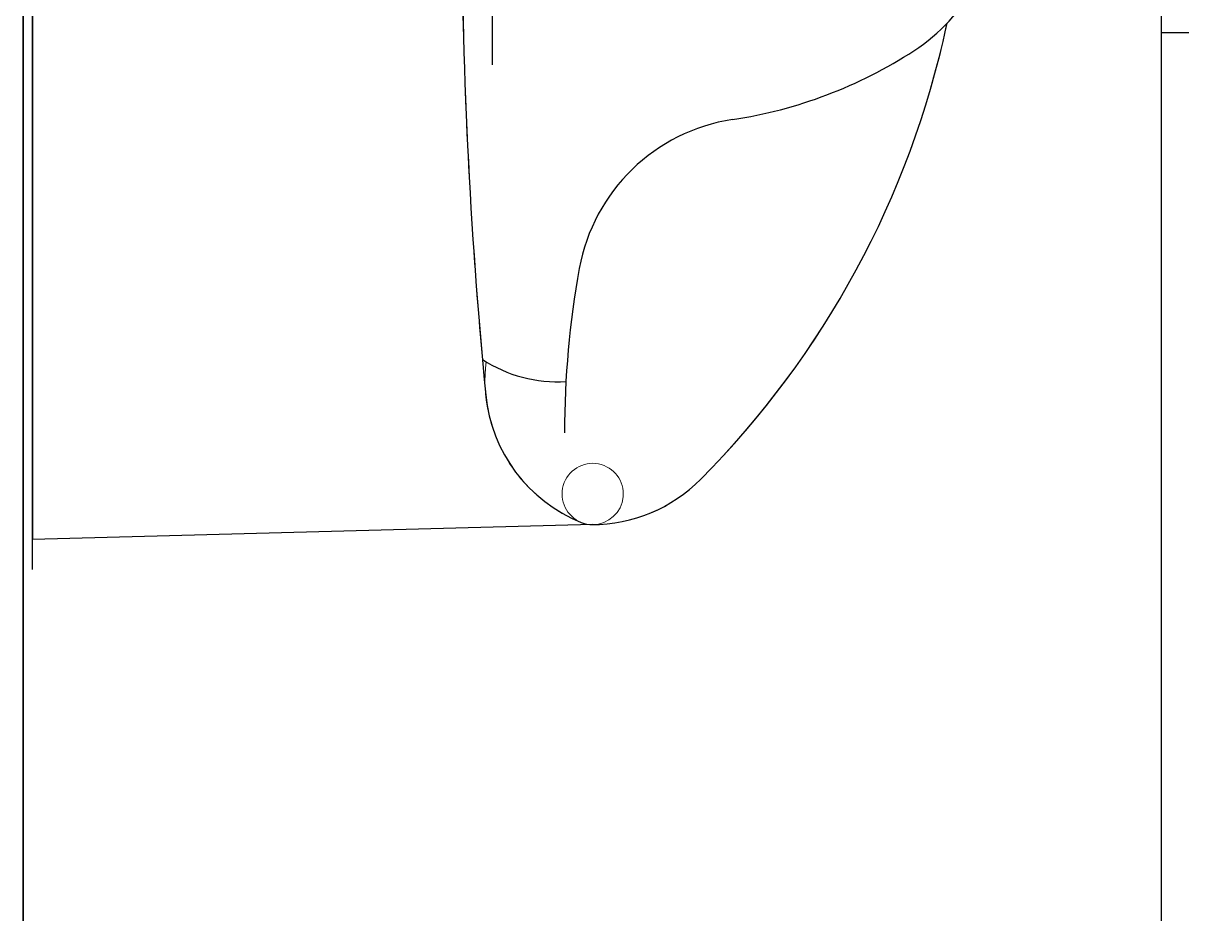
# Model space of a CAD drawing. Header units: millimetres. Extents: x 2148 to 2681, y 758 to 986.
# Drawn here: x 2510.9399 to 2511.192, y 949.947 to 950.1408 of the extents above; entities that cross this region are included whole.
import ezdxf

# ---------------------------------------------------------------- set-up
doc = ezdxf.new("R2010")
doc.units = ezdxf.units.MM
for name, color, linetype in [('0.1', 193, 'Continuous'), ('0.4', 121, 'Continuous'), ('hacht', 8, 'Continuous'), ('HATCH', 8, 'Continuous')]:
    doc.layers.add(name, color=color, linetype=linetype)

msp = doc.modelspace()

# ---------------------------------------------------------------- hatches: boundary and pattern name
at = {"layer": 'hacht', "ltscale": 0.05}
h = msp.add_hatch(dxfattribs=at)
h.set_pattern_fill('NET', color=256, scale=2.375, style=0)
h.set_pattern_definition([(0, (82336.30970642352, 3047.263580664669), (0, 0.296875), []), (90, (82336.30970642352, 3047.263580664669), (-0.296875, 1.817835092484352e-17), [])])
h.paths.add_polyline_path([(2511.876402469939, 949.6084910182088), (2511.901402469977, 949.6084910182088), (2511.901402469977, 949.633491018203), (2512.301402469971, 949.633491018203, 0.3789507843746555), (2511.901402470079, 950.0084910182111), (2511.876402469939, 950.0084910182117), (2511.876402469924, 950.4326616860243), (2511.846666755349, 950.4326616860243), (2511.44666675534, 950.4326616863699), (2510.952389972144, 950.4326616863917), (2510.952389972144, 950.3415498843885), (2511.187555791975, 950.3415498843885), (2511.187555791975, 949.9338361981935), (2511.200995940007, 949.9338361981935), (2511.200995940007, 949.9213361981964), (2511.187555791975, 949.9213361981964), (2511.187555791975, 949.4300491061653), (2511.200995940007, 949.4300491061653), (2511.200995940007, 949.4175491061677), (2511.187555791975, 949.4175491061677), (2511.187555791975, 948.9361779381337), (2511.200995940007, 948.9361779381333), (2511.200995940007, 948.9236779381366), (2511.187555791975, 948.9236779381366), (2511.187555791975, 948.4361779381337), (2511.200995940007, 948.4361779381337), (2511.200995940007, 948.4236779381366), (2511.187555791975, 948.4236779381366), (2511.187555791975, 948.4014659085395), (2510.952389972144, 948.40146590854), (2510.952389972144, 947.6650508372762), (2511.350724172274, 947.6650508372762), (2511.350724172274, 948.120050837288), (2511.375724172268, 948.120050837288, -0.4137472524020626), (2511.800724172255, 947.6650508372762), (2512.446402469931, 947.6650508372767), (2512.446402469931, 948.5215723467097), (2512.046402469923, 948.5215723467097), (2512.046402469923, 948.5929748259493), (2512.071402469917, 948.5929748259493), (2512.071402469917, 948.6179748259582), (2512.371402469905, 948.6179748259582, 0.4263843405938895), (2512.072368477345, 948.8930368687878, 0.0008595729627056156), (2512.071402469989, 948.8929748259524), (2512.046402469923, 948.8929748259524), (2512.046402469937, 949.09326322394), (2512.071402469917, 949.09326322394), (2512.071402469917, 949.1182632239487), (2512.371402469905, 949.1182632239487, 0.4263843405938895), (2512.072368477345, 949.3933252667783, 0.0008595729627056156), (2512.071402469989, 949.3932632239429), (2512.046402469966, 949.3932632239429), (2512.046402469966, 949.5227688411522), (2511.876402469954, 949.5227688411522)])
h.paths.add_polyline_path([(2512.348492831622, 950.2499078222539, -0.001121560340920636), (2512.349000749081, 950.2504881231656, 0.003321443651864118)], flags=17)
h.paths.add_polyline_path([(2512.44114818321, 950.1145374833186, 0.1043980418510775), (2512.540453821324, 950.1159242321983), (2512.61228455538, 950.1363326131767), (2512.659526026506, 950.1500047294129), (2512.670425049238, 950.1591365850426), (2512.670425049253, 950.2344820387297), (2512.693990503792, 950.2344820387297, -0.4142135623750828), (2512.715395791679, 950.2130767508422, -0.3900070384134104), (2512.695772518161, 950.1917457692815), (2512.695772518146, 950.1621718710743), (2512.689081603506, 950.1621718710747), (2512.689081603506, 950.191671462955), (2512.670425049238, 950.191671462955), (2512.670425049238, 950.1591365850448), (2512.659526026493, 950.1500047294084), (2512.612284555789, 950.1363326131403), (2512.540453821324, 950.1159242321983, -0.1043980418502901)])
h.paths.add_polyline_path([(2512.349000750333, 950.1689133522067, -0.1935376283461654), (2512.334422272009, 950.2097007383879, 0.1935376238928756), (2512.349000749663, 950.168913352952, 0.1598959040711369), (2512.441363236217, 950.1144902961495, -0.1598959025816975)], flags=16)
h.paths.add_polyline_path([(2511.726788438076, 949.033580237522), (2511.294339887934, 949.033580237522), (2511.294339887934, 948.8444669131221), (2511.726788438076, 948.8444669131221)], flags=24)

# ---------------------------------------------------------------- linework, layer by layer
at = {"color": 8, "ltscale": 0.05, "elevation": 9.949484754069039e-10}
msp.add_lwpolyline([(2510.939889972147, 948.40146590854), (2511.187555791975, 948.40146590854), (2511.187555791975, 950.3415498843885), (2510.939889972147, 950.3415498843885)], close=True, dxfattribs=at)
at = {"layer": '0.1'}
for p, q in [((2510.941935716609, 950.0219529881459, 2.784741580395542e-09), (2510.941935716624, 950.3147859554908, 2.784741580395542e-09)), ((2510.941935716609, 950.0219529881459, 2.784741580395542e-09), (2510.941935716624, 950.3147859554908, 2.784741580395542e-09)), ((2510.941935716609, 950.0219529881459, 2.784741580395542e-09), (2510.941935716624, 950.3147859554908, 2.784741580395542e-09)), ((2510.941935716609, 950.0219529881459, 2.784741580395542e-09), (2510.941935716624, 950.3147859554908, 2.784741580395542e-09)), ((2510.941935716609, 950.0219529881459, 2.784741580395542e-09), (2510.941935716624, 950.3147859554908, 2.784741580395542e-09)), ((2510.941935716609, 950.0219529881459, 2.784741580395542e-09), (2510.941935716624, 950.3147859554908, 2.784741580395542e-09)), ((2510.941935716609, 950.0219529881459, 2.784741580395542e-09), (2510.941935716624, 950.3147859554908, 2.784741580395542e-09)), ((2510.941935716609, 950.0219529881459, 2.784741580395542e-09), (2510.941935716624, 950.3147859554908, 2.784741580395542e-09)), ((2510.941935716609, 950.0219529881459, 2.784741580395542e-09), (2510.941935716624, 950.3147859554908, 2.784741580395542e-09)), ((2510.941935716609, 950.0219529881459, 2.784741580395542e-09), (2510.941935716624, 950.3147859554908, 2.784741580395542e-09)), ((2510.941935716624, 950.3083031780578, 2.784741580395542e-09), (2510.941935716624, 950.0284357655789, 2.784741580395542e-09)), ((2510.941935716624, 950.3083031780578, 2.784741580395542e-09), (2510.941935716624, 950.0284357655789, 2.784741580395542e-09)), ((2510.941935716624, 950.3083031780578, 2.784741580395542e-09), (2510.941935716624, 950.0284357655789, 2.784741580395542e-09)), ((2510.941935716624, 950.3083031780578, 2.784741580395542e-09), (2510.941935716624, 950.0284357655789, 2.784741580395542e-09)), ((2510.941935716624, 950.3083031780578, 2.784741580395542e-09), (2510.941935716624, 950.0284357655789, 2.784741580395542e-09)), ((2510.941935716624, 950.3083031780578, 2.784741580395542e-09), (2510.941935716624, 950.0284357655789, 2.784741580395542e-09)), ((2510.941935716624, 950.3083031780578, 2.784741580395542e-09), (2510.941935716624, 950.0284357655789, 2.784741580395542e-09)), ((2510.941935716624, 950.3083031780578, 2.784741580395542e-09), (2510.941935716624, 950.0284357655789, 2.784741580395542e-09)), ((2510.941935716624, 950.3083031780578, 2.784741580395542e-09), (2510.941935716624, 950.0284357655789, 2.784741580395542e-09)), ((2510.941935716624, 950.3083031780578, 2.784741580395542e-09), (2510.941935716624, 950.0284357655789, 2.784741580395542e-09)), ((2511.041935466614, 950.2046952765693, 2.784741580395542e-09), (2511.041935466614, 950.1317632753661, 2.784741580395542e-09)), ((2511.041935466614, 950.2046952765693, 2.784741580395542e-09), (2511.041935466614, 950.1317632753661, 2.784741580395542e-09)), ((2511.041935466614, 950.2046952765693, 2.784741580395542e-09), (2511.041935466614, 950.1317632753661, 2.784741580395542e-09)), ((2511.041935466614, 950.2046952765693, 2.784741580395542e-09), (2511.041935466614, 950.1317632753661, 2.784741580395542e-09)), ((2511.041935466614, 950.2046952765693, 2.784741580395542e-09), (2511.041935466614, 950.1317632753661, 2.784741580395542e-09)), ((2511.041935466614, 950.2046952765693, 2.784741580395542e-09), (2511.041935466614, 950.1317632753661, 2.784741580395542e-09)), ((2511.041935466614, 950.2046952765693, 2.784741580395542e-09), (2511.041935466614, 950.1317632753661, 2.784741580395542e-09)), ((2511.041935466614, 950.2046952765693, 2.784741580395542e-09), (2511.041935466614, 950.1317632753661, 2.784741580395542e-09)), ((2511.041935466614, 950.2046952765693, 2.784741580395542e-09), (2511.041935466614, 950.1317632753661, 2.784741580395542e-09)), ((2511.041935466614, 950.2046952765693, 2.784741580395542e-09), (2511.041935466614, 950.1317632753661, 2.784741580395542e-09)), ((2511.063850724303, 950.0317037837548, 2.784741580395542e-09), (2510.941935716624, 950.0284357655789, 2.784741580395542e-09)), ((2511.063850724303, 950.0317037837548, 2.784741580395542e-09), (2510.941935716624, 950.0284357655789, 2.784741580395542e-09)), ((2511.063850724303, 950.0317037837548, 2.784741580395542e-09), (2510.941935716624, 950.0284357655789, 2.784741580395542e-09)), ((2511.063850724303, 950.0317037837548, 2.784741580395542e-09), (2510.941935716624, 950.0284357655789, 2.784741580395542e-09)), ((2511.063850724303, 950.0317037837548, 2.784741580395542e-09), (2510.941935716624, 950.0284357655789, 2.784741580395542e-09)), ((2511.063850724303, 950.0317037837548, 2.784741580395542e-09), (2510.941935716624, 950.0284357655789, 2.784741580395542e-09)), ((2511.063850724303, 950.0317037837548, 2.784741580395542e-09), (2510.941935716624, 950.0284357655789, 2.784741580395542e-09)), ((2511.063850724303, 950.0317037837548, 2.784741580395542e-09), (2510.941935716624, 950.0284357655789, 2.784741580395542e-09)), ((2511.063850724303, 950.0317037837548, 2.784741580395542e-09), (2510.941935716624, 950.0284357655789, 2.784741580395542e-09)), ((2511.063850724303, 950.0317037837548, 2.784741580395542e-09), (2510.941935716624, 950.0284357655789, 2.784741580395542e-09))]:
    msp.add_line(p, q, dxfattribs=at)
for centre, radius, start, end in [((2512.155195685734, 950.1683694718257, 2.784741580395542e-09), 1.119926869123744, 174.4420803612385, 185.5579196387615), ((2512.155195685734, 950.1683694718257, 2.784741580395542e-09), 1.119926869123744, 174.4420803612385, 185.5579196387615), ((2512.155195685734, 950.1683694718257, 2.784741580395542e-09), 1.119926869123744, 174.4420803612385, 185.5579196387615), ((2512.155195685734, 950.1683694718257, 2.784741580395542e-09), 1.119926869123744, 174.4420803612385, 185.5579196387615), ((2512.155195685734, 950.1683694718257, 2.784741580395542e-09), 1.119926869123744, 174.4420803612385, 185.5579196387615), ((2512.155195685734, 950.1683694718257, 2.784741580395542e-09), 1.119926869123744, 174.4420803612385, 185.5579196387615), ((2512.155195685734, 950.1683694718257, 2.784741580395542e-09), 1.119926869123744, 174.4420803612385, 185.5579196387615), ((2512.155195685734, 950.1683694718257, 2.784741580395542e-09), 1.119926869123744, 174.4420803612385, 185.5579196387615), ((2512.155195685734, 950.1683694718257, 2.784741580395542e-09), 1.119926869123744, 174.4420803612385, 185.5579196387615), ((2512.155195685734, 950.1683694718257, 2.784741580395542e-09), 1.119926869123744, 174.4420803612385, 185.5579196387615), ((2511.111935291604, 950.1683694718257, 2.784741580395542e-09), 0.039999899999, 302.9579081195018, 57.04209188049823), ((2511.111935291604, 950.1683694718257, 2.784741580395542e-09), 0.039999899999, 302.9579081195018, 57.04209188049823), ((2511.111935291604, 950.1683694718257, 2.784741580395542e-09), 0.039999899999, 302.9579081195018, 57.04209188049823), ((2511.111935291604, 950.1683694718257, 2.784741580395542e-09), 0.039999899999, 302.9579081195018, 57.04209188049823), ((2511.111935291604, 950.1683694718257, 2.784741580395542e-09), 0.039999899999, 302.9579081195018, 57.04209188049823), ((2511.111935291604, 950.1683694718257, 2.784741580395542e-09), 0.039999899999, 302.9579081195018, 57.04209188049823), ((2511.111935291604, 950.1683694718257, 2.784741580395542e-09), 0.039999899999, 302.9579081195018, 57.04209188049823), ((2511.111935291604, 950.1683694718257, 2.784741580395542e-09), 0.039999899999, 302.9579081195018, 57.04209188049823), ((2511.111935291604, 950.1683694718257, 2.784741580395542e-09), 0.039999899999, 302.9579081195018, 57.04209188049823), ((2511.111935291604, 950.1683694718257, 2.784741580395542e-09), 0.039999899999, 302.9579081195018, 57.04209188049823), ((2510.945301508725, 950.1823928491821, 2.784741580395542e-09), 0.199999499995, 315.2398539196689, 347.8570665383612), ((2510.945301508725, 950.1823928491821, 2.784741580395542e-09), 0.199999499995, 315.2398539196689, 347.8570665383612), ((2510.945301508725, 950.1823928491821, 2.784741580395542e-09), 0.199999499995, 315.2398539196689, 347.8570665383612), ((2510.945301508725, 950.1823928491821, 2.784741580395542e-09), 0.199999499995, 315.2398539196689, 347.8570665383612), ((2510.945301508725, 950.1823928491821, 2.784741580395542e-09), 0.199999499995, 315.2398539196689, 347.8570665383612), ((2510.945301508725, 950.1823928491821, 2.784741580395542e-09), 0.199999499995, 315.2398539196689, 347.8570665383612), ((2510.945301508725, 950.1823928491821, 2.784741580395542e-09), 0.199999499995, 315.2398539196689, 347.8570665383612), ((2510.945301508725, 950.1823928491821, 2.784741580395542e-09), 0.199999499995, 315.2398539196689, 347.8570665383612), ((2510.945301508725, 950.1823928491821, 2.784741580395542e-09), 0.199999499995, 315.2398539196689, 347.8570665383612), ((2510.945301508725, 950.1823928491821, 2.784741580395542e-09), 0.199999499995, 315.2398539196689, 347.8570665383612), ((2511.010476405025, 950.1683694718257, 2.784741580395542e-09), 0.1333329999966708, 347.8570665383612, 348.073534348249), ((2511.010476405025, 950.1683694718257, 2.784741580395542e-09), 0.1333329999966708, 347.8570665383612, 348.073534348249), ((2511.010476405025, 950.1683694718257, 2.784741580395542e-09), 0.1333329999966708, 347.8570665383612, 348.073534348249), ((2511.010476405025, 950.1683694718257, 2.784741580395542e-09), 0.1333329999966708, 347.8570665383612, 348.073534348249), ((2511.010476405025, 950.1683694718257, 2.784741580395542e-09), 0.1333329999966708, 347.8570665383612, 348.073534348249), ((2511.010476405025, 950.1683694718257, 2.784741580395542e-09), 0.1333329999966708, 347.8570665383612, 348.073534348249), ((2511.010476405025, 950.1683694718257, 2.784741580395542e-09), 0.1333329999966708, 347.8570665383612, 348.073534348249), ((2511.010476405025, 950.1683694718257, 2.784741580395542e-09), 0.1333329999966708, 347.8570665383612, 348.073534348249), ((2511.010476405025, 950.1683694718257, 2.784741580395542e-09), 0.1333329999966708, 347.8570665383612, 348.073534348249), ((2511.010476405025, 950.1683694718257, 2.784741580395542e-09), 0.1333329999966708, 347.8570665383612, 348.073534348249), ((2511.079294007291, 950.2187135733428, 2.784741580395542e-09), 0.09999974999749998, 278.6098964334338, 302.9579081195018), ((2511.079294007291, 950.2187135733428, 2.784741580395542e-09), 0.09999974999749998, 278.6098964334338, 302.9579081195018), ((2511.079294007291, 950.2187135733428, 2.784741580395542e-09), 0.09999974999749998, 278.6098964334338, 302.9579081195018), ((2511.079294007291, 950.2187135733428, 2.784741580395542e-09), 0.09999974999749998, 278.6098964334338, 302.9579081195018), ((2511.079294007291, 950.2187135733428, 2.784741580395542e-09), 0.09999974999749998, 278.6098964334338, 302.9579081195018), ((2511.079294007291, 950.2187135733428, 2.784741580395542e-09), 0.09999974999749998, 278.6098964334338, 302.9579081195018), ((2511.079294007291, 950.2187135733428, 2.784741580395542e-09), 0.09999974999749998, 278.6098964334338, 302.9579081195018), ((2511.079294007291, 950.2187135733428, 2.784741580395542e-09), 0.09999974999749998, 278.6098964334338, 302.9579081195018), ((2511.079294007291, 950.2187135733428, 2.784741580395542e-09), 0.09999974999749998, 278.6098964334338, 302.9579081195018), ((2511.079294007291, 950.2187135733428, 2.784741580395542e-09), 0.09999974999749998, 278.6098964334338, 302.9579081195018), ((2511.100252812311, 950.0802916441197, 2.784741580395542e-09), 0.039999899999, 98.60989643343386, 169.7071829810998), ((2511.100252812311, 950.0802916441197, 2.784741580395542e-09), 0.039999899999, 98.60989643343386, 169.7071829810998), ((2511.100252812311, 950.0802916441197, 2.784741580395542e-09), 0.039999899999, 98.60989643343386, 169.7071829810998), ((2511.100252812311, 950.0802916441197, 2.784741580395542e-09), 0.039999899999, 98.60989643343386, 169.7071829810998), ((2511.100252812311, 950.0802916441197, 2.784741580395542e-09), 0.039999899999, 98.60989643343386, 169.7071829810998), ((2511.100252812311, 950.0802916441197, 2.784741580395542e-09), 0.039999899999, 98.60989643343386, 169.7071829810998), ((2511.100252812311, 950.0802916441197, 2.784741580395542e-09), 0.039999899999, 98.60989643343386, 169.7071829810998), ((2511.100252812311, 950.0802916441197, 2.784741580395542e-09), 0.039999899999, 98.60989643343386, 169.7071829810998), ((2511.100252812311, 950.0802916441197, 2.784741580395542e-09), 0.039999899999, 98.60989643343386, 169.7071829810998), ((2511.100252812311, 950.0802916441197, 2.784741580395542e-09), 0.039999899999, 98.60989643343386, 169.7071829810998), ((2511.25767761011, 950.0517030968211, 2.784741580395542e-09), 0.199999499995, 169.7071829810998, 180), ((2511.25767761011, 950.0517030968211, 2.784741580395542e-09), 0.199999499995, 169.7071829810998, 180), ((2511.25767761011, 950.0517030968211, 2.784741580395542e-09), 0.199999499995, 169.7071829810998, 180), ((2511.25767761011, 950.0517030968211, 2.784741580395542e-09), 0.199999499995, 169.7071829810998, 180), ((2511.25767761011, 950.0517030968211, 2.784741580395542e-09), 0.199999499995, 169.7071829810998, 180), ((2511.25767761011, 950.0517030968211, 2.784741580395542e-09), 0.199999499995, 169.7071829810998, 180), ((2511.25767761011, 950.0517030968211, 2.784741580395542e-09), 0.199999499995, 169.7071829810998, 180), ((2511.25767761011, 950.0517030968211, 2.784741580395542e-09), 0.199999499995, 169.7071829810998, 180), ((2511.25767761011, 950.0517030968211, 2.784741580395542e-09), 0.199999499995, 169.7071829810998, 180), ((2511.25767761011, 950.0517030968211, 2.784741580395542e-09), 0.199999499995, 169.7071829810998, 180), ((2511.056207597799, 950.0927626472575, 2.784741580395542e-09), 0.02999992499925, 236.8616794397208, 273.4005379034031), ((2511.056207597799, 950.0927626472575, 2.784741580395542e-09), 0.02999992499925, 236.8616794397208, 273.4005379034031), ((2511.056207597799, 950.0927626472575, 2.784741580395542e-09), 0.02999992499925, 236.8616794397208, 273.4005379034031), ((2511.056207597799, 950.0927626472575, 2.784741580395542e-09), 0.02999992499925, 236.8616794397208, 273.4005379034031), ((2511.056207597799, 950.0927626472575, 2.784741580395542e-09), 0.02999992499925, 236.8616794397208, 273.4005379034031), ((2511.056207597799, 950.0927626472575, 2.784741580395542e-09), 0.02999992499925, 236.8616794397208, 273.4005379034031), ((2511.056207597799, 950.0927626472575, 2.784741580395542e-09), 0.02999992499925, 236.8616794397208, 273.4005379034031), ((2511.056207597799, 950.0927626472575, 2.784741580395542e-09), 0.02999992499925, 236.8616794397208, 273.4005379034031), ((2511.056207597799, 950.0927626472575, 2.784741580395542e-09), 0.02999992499925, 236.8616794397208, 273.4005379034031), ((2511.056207597799, 950.0927626472575, 2.784741580395542e-09), 0.02999992499925, 236.8616794397208, 273.4005379034031), ((2511.073710360075, 950.0631307740576, 2.784741580395542e-09), 0.03333324999916667, 185.5579196387615, 248.2052512975738), ((2511.073710360075, 950.0631307740576, 2.784741580395542e-09), 0.03333324999916667, 185.5579196387615, 248.2052512975738), ((2511.073710360075, 950.0631307740576, 2.784741580395542e-09), 0.03333324999916667, 185.5579196387615, 248.2052512975738), ((2511.073710360075, 950.0631307740576, 2.784741580395542e-09), 0.03333324999916667, 185.5579196387615, 248.2052512975738), ((2511.073710360075, 950.0631307740576, 2.784741580395542e-09), 0.03333324999916667, 185.5579196387615, 248.2052512975738), ((2511.073710360075, 950.0631307740576, 2.784741580395542e-09), 0.03333324999916667, 185.5579196387615, 248.2052512975738), ((2511.073710360075, 950.0631307740576, 2.784741580395542e-09), 0.03333324999916667, 185.5579196387615, 248.2052512975738), ((2511.073710360075, 950.0631307740576, 2.784741580395542e-09), 0.03333324999916667, 185.5579196387615, 248.2052512975738), ((2511.073710360075, 950.0631307740576, 2.784741580395542e-09), 0.03333324999916667, 185.5579196387615, 248.2052512975738), ((2511.073710360075, 950.0631307740576, 2.784741580395542e-09), 0.03333324999916667, 185.5579196387615, 248.2052512975738), ((2511.063644662199, 950.0650363968189, 2.784741580395542e-09), 0.03333324999916667, 270, 315.2398539196689), ((2511.063644662199, 950.0650363968189, 2.784741580395542e-09), 0.03333324999916667, 270, 315.2398539196689), ((2511.063644662199, 950.0650363968189, 2.784741580395542e-09), 0.03333324999916667, 270, 315.2398539196689), ((2511.063644662199, 950.0650363968189, 2.784741580395542e-09), 0.03333324999916667, 270, 315.2398539196689), ((2511.063644662199, 950.0650363968189, 2.784741580395542e-09), 0.03333324999916667, 270, 315.2398539196689), ((2511.063644662199, 950.0650363968189, 2.784741580395542e-09), 0.03333324999916667, 270, 315.2398539196689), ((2511.063644662199, 950.0650363968189, 2.784741580395542e-09), 0.03333324999916667, 270, 315.2398539196689), ((2511.063644662199, 950.0650363968189, 2.784741580395542e-09), 0.03333324999916667, 270, 315.2398539196689), ((2511.063644662199, 950.0650363968189, 2.784741580395542e-09), 0.03333324999916667, 270, 315.2398539196689), ((2511.063644662199, 950.0650363968189, 2.784741580395542e-09), 0.03333324999916667, 270, 315.2398539196689), ((2511.063809511882, 950.0383703063734, 2.784741580395542e-09), 0.006666649999833333, 248.2052512975738, 270.354197793495), ((2511.063809511882, 950.0383703063734, 2.784741580395542e-09), 0.006666649999833333, 248.2052512975738, 270.354197793495), ((2511.063809511882, 950.0383703063734, 2.784741580395542e-09), 0.006666649999833333, 248.2052512975738, 270.354197793495), ((2511.063809511882, 950.0383703063734, 2.784741580395542e-09), 0.006666649999833333, 248.2052512975738, 270.354197793495), ((2511.063809511882, 950.0383703063734, 2.784741580395542e-09), 0.006666649999833333, 248.2052512975738, 270.354197793495), ((2511.063809511882, 950.0383703063734, 2.784741580395542e-09), 0.006666649999833333, 248.2052512975738, 270.354197793495), ((2511.063809511882, 950.0383703063734, 2.784741580395542e-09), 0.006666649999833333, 248.2052512975738, 270.354197793495), ((2511.063809511882, 950.0383703063734, 2.784741580395542e-09), 0.006666649999833333, 248.2052512975738, 270.354197793495), ((2511.063809511882, 950.0383703063734, 2.784741580395542e-09), 0.006666649999833333, 248.2052512975738, 270.354197793495), ((2511.063809511882, 950.0383703063734, 2.784741580395542e-09), 0.006666649999833333, 248.2052512975738, 270.354197793495)]:
    msp.add_arc(centre, radius, start, end, dxfattribs=at)
at = {"layer": '0.4', "color": 193, "lineweight": 0, "ltscale": 0.5}
for p, q in [((2510.941935716624, 950.0284357655789, 2.784741580395542e-09), (2510.941935716624, 950.1116103544654, 2.784741580395542e-09)), ((2510.941935716624, 950.0284357655789, 2.784741580395542e-09), (2510.941935716624, 950.1116103544654, 2.784741580395542e-09)), ((2510.941935716624, 950.0284357655789, 2.784741580395542e-09), (2510.941935716624, 950.1116103544654, 2.784741580395542e-09)), ((2510.941935716624, 950.0284357655789, 2.784741580395542e-09), (2510.941935716624, 950.1116103544654, 2.784741580395542e-09)), ((2510.941935716624, 950.0284357655789, 2.784741580395542e-09), (2510.941935716624, 950.1116103544654, 2.784741580395542e-09)), ((2510.941935716624, 950.0284357655789, 2.784741580395542e-09), (2510.941935716624, 950.1116103544654, 2.784741580395542e-09)), ((2510.941935716624, 950.0284357655789, 2.784741580395542e-09), (2510.941935716624, 950.1116103544654, 2.784741580395542e-09)), ((2510.941935716624, 950.0284357655789, 2.784741580395542e-09), (2510.941935716624, 950.1116103544654, 2.784741580395542e-09)), ((2510.941935716624, 950.0284357655789, 2.784741580395542e-09), (2510.941935716624, 950.1116103544654, 2.784741580395542e-09)), ((2510.941935716624, 950.0284357655789, 2.784741580395542e-09), (2510.941935716624, 950.1116103544654, 2.784741580395542e-09)), ((2511.063850724303, 950.0317037837548, 2.784741580395542e-09), (2510.941935716624, 950.0284357655789, 2.784741580395542e-09)), ((2511.063850724303, 950.0317037837548, 2.784741580395542e-09), (2510.941935716624, 950.0284357655789, 2.784741580395542e-09)), ((2511.063850724303, 950.0317037837548, 2.784741580395542e-09), (2510.941935716624, 950.0284357655789, 2.784741580395542e-09)), ((2511.063850724303, 950.0317037837548, 2.784741580395542e-09), (2510.941935716624, 950.0284357655789, 2.784741580395542e-09)), ((2511.063850724303, 950.0317037837548, 2.784741580395542e-09), (2510.941935716624, 950.0284357655789, 2.784741580395542e-09)), ((2511.063850724303, 950.0317037837548, 2.784741580395542e-09), (2510.941935716624, 950.0284357655789, 2.784741580395542e-09)), ((2511.063850724303, 950.0317037837548, 2.784741580395542e-09), (2510.941935716624, 950.0284357655789, 2.784741580395542e-09)), ((2511.063850724303, 950.0317037837548, 2.784741580395542e-09), (2510.941935716624, 950.0284357655789, 2.784741580395542e-09)), ((2511.063850724303, 950.0317037837548, 2.784741580395542e-09), (2510.941935716624, 950.0284357655789, 2.784741580395542e-09)), ((2511.063850724303, 950.0317037837548, 2.784741580395542e-09), (2510.941935716624, 950.0284357655789, 2.784741580395542e-09))]:
    msp.add_line(p, q, dxfattribs=at)
for centre, radius, start, end in [((2512.155195685734, 950.1683694718257, 2.784741580395542e-09), 1.119926869123687, 174.4420803612385, 185.5579196387615), ((2512.155195685734, 950.1683694718257, 2.784741580395542e-09), 1.119926869123687, 174.4420803612385, 185.5579196387615), ((2512.155195685734, 950.1683694718257, 2.784741580395542e-09), 1.119926869123687, 174.4420803612385, 185.5579196387615), ((2512.155195685734, 950.1683694718257, 2.784741580395542e-09), 1.119926869123687, 174.4420803612385, 185.5579196387615), ((2512.155195685734, 950.1683694718257, 2.784741580395542e-09), 1.119926869123687, 174.4420803612385, 185.5579196387615), ((2512.155195685734, 950.1683694718257, 2.784741580395542e-09), 1.119926869123687, 174.4420803612385, 185.5579196387615), ((2512.155195685734, 950.1683694718257, 2.784741580395542e-09), 1.119926869123687, 174.4420803612385, 185.5579196387615), ((2512.155195685734, 950.1683694718257, 2.784741580395542e-09), 1.119926869123687, 174.4420803612385, 185.5579196387615), ((2512.155195685734, 950.1683694718257, 2.784741580395542e-09), 1.119926869123687, 174.4420803612385, 185.5579196387615), ((2512.155195685734, 950.1683694718257, 2.784741580395542e-09), 1.119926869123687, 174.4420803612385, 185.5579196387615), ((2512.155195685734, 950.1683694718257, 2.784741580395542e-09), 1.119926869123687, 181.3249284243269, 185.1602137840832), ((2512.155195685734, 950.1683694718257, 2.784741580395542e-09), 1.119926869123687, 181.3249284243269, 185.1602137840832), ((2512.155195685734, 950.1683694718257, 2.784741580395542e-09), 1.119926869123687, 181.3249284243269, 185.1602137840832), ((2512.155195685734, 950.1683694718257, 2.784741580395542e-09), 1.119926869123687, 181.3249284243269, 185.1602137840832), ((2512.155195685734, 950.1683694718257, 2.784741580395542e-09), 1.119926869123687, 181.3249284243269, 185.1602137840832), ((2512.155195685734, 950.1683694718257, 2.784741580395542e-09), 1.119926869123687, 181.3249284243269, 185.1602137840832), ((2512.155195685734, 950.1683694718257, 2.784741580395542e-09), 1.119926869123687, 181.3249284243269, 185.1602137840832), ((2512.155195685734, 950.1683694718257, 2.784741580395542e-09), 1.119926869123687, 181.3249284243269, 185.1602137840832), ((2512.155195685734, 950.1683694718257, 2.784741580395542e-09), 1.119926869123687, 181.3249284243269, 185.1602137840832), ((2512.155195685734, 950.1683694718257, 2.784741580395542e-09), 1.119926869123687, 181.3249284243269, 185.1602137840832), ((2510.945301508725, 950.1823928491821, 2.784741580395542e-09), 0.1999994999949851, 315.2398539196689, 348.0015264953479), ((2510.945301508725, 950.1823928491821, 2.784741580395542e-09), 0.1999994999949851, 315.2398539196689, 348.0015264953479), ((2510.945301508725, 950.1823928491821, 2.784741580395542e-09), 0.1999994999949851, 315.2398539196689, 348.0015264953479), ((2510.945301508725, 950.1823928491821, 2.784741580395542e-09), 0.1999994999949851, 315.2398539196689, 348.0015264953479), ((2510.945301508725, 950.1823928491821, 2.784741580395542e-09), 0.1999994999949851, 315.2398539196689, 348.0015264953479), ((2510.945301508725, 950.1823928491821, 2.784741580395542e-09), 0.1999994999949851, 315.2398539196689, 348.0015264953479), ((2510.945301508725, 950.1823928491821, 2.784741580395542e-09), 0.1999994999949851, 315.2398539196689, 348.0015264953479), ((2510.945301508725, 950.1823928491821, 2.784741580395542e-09), 0.1999994999949851, 315.2398539196689, 348.0015264953479), ((2510.945301508725, 950.1823928491821, 2.784741580395542e-09), 0.1999994999949851, 315.2398539196689, 348.0015264953479), ((2510.945301508725, 950.1823928491821, 2.784741580395542e-09), 0.1999994999949851, 315.2398539196689, 348.0015264953479), ((2511.056207597799, 950.0927626472575, 2.784741580395542e-09), 0.02999992499928291, 236.8616794397208, 238.6910394586153), ((2511.056207597799, 950.0927626472575, 2.784741580395542e-09), 0.02999992499928291, 236.8616794397208, 238.6910394586153), ((2511.056207597799, 950.0927626472575, 2.784741580395542e-09), 0.02999992499928291, 236.8616794397208, 238.6910394586153), ((2511.056207597799, 950.0927626472575, 2.784741580395542e-09), 0.02999992499928291, 236.8616794397208, 238.6910394586153), ((2511.056207597799, 950.0927626472575, 2.784741580395542e-09), 0.02999992499928291, 236.8616794397208, 238.6910394586153), ((2511.056207597799, 950.0927626472575, 2.784741580395542e-09), 0.02999992499928291, 236.8616794397208, 238.6910394586153), ((2511.056207597799, 950.0927626472575, 2.784741580395542e-09), 0.02999992499928291, 236.8616794397208, 238.6910394586153), ((2511.056207597799, 950.0927626472575, 2.784741580395542e-09), 0.02999992499928291, 236.8616794397208, 238.6910394586153), ((2511.056207597799, 950.0927626472575, 2.784741580395542e-09), 0.02999992499928291, 236.8616794397208, 238.6910394586153), ((2511.056207597799, 950.0927626472575, 2.784741580395542e-09), 0.02999992499928291, 236.8616794397208, 238.6910394586153), ((2511.073710360075, 950.0631307740576, 2.784741580395542e-09), 0.03333324999916452, 173.106823729896, 248.2052512975738), ((2511.073710360075, 950.0631307740576, 2.784741580395542e-09), 0.03333324999916452, 173.106823729896, 248.2052512975738), ((2511.073710360075, 950.0631307740576, 2.784741580395542e-09), 0.03333324999916452, 173.106823729896, 248.2052512975738), ((2511.073710360075, 950.0631307740576, 2.784741580395542e-09), 0.03333324999916452, 173.106823729896, 248.2052512975738), ((2511.073710360075, 950.0631307740576, 2.784741580395542e-09), 0.03333324999916452, 173.106823729896, 248.2052512975738), ((2511.073710360075, 950.0631307740576, 2.784741580395542e-09), 0.03333324999916452, 173.106823729896, 248.2052512975738), ((2511.073710360075, 950.0631307740576, 2.784741580395542e-09), 0.03333324999916452, 173.106823729896, 248.2052512975738), ((2511.073710360075, 950.0631307740576, 2.784741580395542e-09), 0.03333324999916452, 173.106823729896, 248.2052512975738), ((2511.073710360075, 950.0631307740576, 2.784741580395542e-09), 0.03333324999916452, 173.106823729896, 248.2052512975738), ((2511.073710360075, 950.0631307740576, 2.784741580395542e-09), 0.03333324999916452, 173.106823729896, 248.2052512975738), ((2511.073710360075, 950.0631307740576, 2.784741580395542e-09), 0.03333324999916452, 185.5579196387615, 248.2052512975738), ((2511.073710360075, 950.0631307740576, 2.784741580395542e-09), 0.03333324999916452, 185.5579196387615, 248.2052512975738), ((2511.073710360075, 950.0631307740576, 2.784741580395542e-09), 0.03333324999916452, 185.5579196387615, 248.2052512975738), ((2511.073710360075, 950.0631307740576, 2.784741580395542e-09), 0.03333324999916452, 185.5579196387615, 248.2052512975738), ((2511.073710360075, 950.0631307740576, 2.784741580395542e-09), 0.03333324999916452, 185.5579196387615, 248.2052512975738), ((2511.073710360075, 950.0631307740576, 2.784741580395542e-09), 0.03333324999916452, 185.5579196387615, 248.2052512975738), ((2511.073710360075, 950.0631307740576, 2.784741580395542e-09), 0.03333324999916452, 185.5579196387615, 248.2052512975738), ((2511.073710360075, 950.0631307740576, 2.784741580395542e-09), 0.03333324999916452, 185.5579196387615, 248.2052512975738), ((2511.073710360075, 950.0631307740576, 2.784741580395542e-09), 0.03333324999916452, 185.5579196387615, 248.2052512975738), ((2511.073710360075, 950.0631307740576, 2.784741580395542e-09), 0.03333324999916452, 185.5579196387615, 248.2052512975738), ((2511.063809511882, 950.0383703063734, 2.784741580395542e-09), 0.006666649999680729, 270, 248.2052512975738), ((2511.063809511882, 950.0383703063734, 2.784741580395542e-09), 0.006666649999680729, 270, 248.2052512975738), ((2511.063809511882, 950.0383703063734, 2.784741580395542e-09), 0.006666649999680729, 270, 248.2052512975738), ((2511.063809511882, 950.0383703063734, 2.784741580395542e-09), 0.006666649999680729, 270, 248.2052512975738), ((2511.063809511882, 950.0383703063734, 2.784741580395542e-09), 0.006666649999680729, 270, 248.2052512975738), ((2511.063809511882, 950.0383703063734, 2.784741580395542e-09), 0.006666649999680729, 270, 248.2052512975738), ((2511.063809511882, 950.0383703063734, 2.784741580395542e-09), 0.006666649999680729, 270, 248.2052512975738), ((2511.063809511882, 950.0383703063734, 2.784741580395542e-09), 0.006666649999680729, 270, 248.2052512975738), ((2511.063809511882, 950.0383703063734, 2.784741580395542e-09), 0.006666649999680729, 270, 248.2052512975738), ((2511.063809511882, 950.0383703063734, 2.784741580395542e-09), 0.006666649999680729, 270, 248.2052512975738), ((2511.063644662199, 950.0650363968189, 2.784741580395542e-09), 0.03333324999917909, 270.354197793495, 315.2398539196689), ((2511.063644662199, 950.0650363968189, 2.784741580395542e-09), 0.03333324999917909, 270.354197793495, 315.2398539196689), ((2511.063644662199, 950.0650363968189, 2.784741580395542e-09), 0.03333324999917909, 270.354197793495, 315.2398539196689), ((2511.063644662199, 950.0650363968189, 2.784741580395542e-09), 0.03333324999917909, 270.354197793495, 315.2398539196689), ((2511.063644662199, 950.0650363968189, 2.784741580395542e-09), 0.03333324999917909, 270.354197793495, 315.2398539196689), ((2511.063644662199, 950.0650363968189, 2.784741580395542e-09), 0.03333324999917909, 270.354197793495, 315.2398539196689), ((2511.063644662199, 950.0650363968189, 2.784741580395542e-09), 0.03333324999917909, 270.354197793495, 315.2398539196689), ((2511.063644662199, 950.0650363968189, 2.784741580395542e-09), 0.03333324999917909, 270.354197793495, 315.2398539196689), ((2511.063644662199, 950.0650363968189, 2.784741580395542e-09), 0.03333324999917909, 270.354197793495, 315.2398539196689), ((2511.063644662199, 950.0650363968189, 2.784741580395542e-09), 0.03333324999917909, 270.354197793495, 315.2398539196689), ((2511.063809511882, 950.0383703063734, 2.784741580395542e-09), 0.006666649999680728, 248.2052512975738, 270), ((2511.063809511882, 950.0383703063734, 2.784741580395542e-09), 0.006666649999680728, 248.2052512975738, 270), ((2511.063809511882, 950.0383703063734, 2.784741580395542e-09), 0.006666649999680728, 248.2052512975738, 270), ((2511.063809511882, 950.0383703063734, 2.784741580395542e-09), 0.006666649999680728, 248.2052512975738, 270), ((2511.063809511882, 950.0383703063734, 2.784741580395542e-09), 0.006666649999680728, 248.2052512975738, 270), ((2511.063809511882, 950.0383703063734, 2.784741580395542e-09), 0.006666649999680728, 248.2052512975738, 270), ((2511.063809511882, 950.0383703063734, 2.784741580395542e-09), 0.006666649999680728, 248.2052512975738, 270), ((2511.063809511882, 950.0383703063734, 2.784741580395542e-09), 0.006666649999680728, 248.2052512975738, 270), ((2511.063809511882, 950.0383703063734, 2.784741580395542e-09), 0.006666649999680728, 248.2052512975738, 270), ((2511.063809511882, 950.0383703063734, 2.784741580395542e-09), 0.006666649999680728, 248.2052512975738, 270)]:
    msp.add_arc(centre, radius, start, end, dxfattribs=at)
at = {"layer": 'HATCH', "color": 4, "linetype": 'ByBlock', "ltscale": 0.5}
msp.add_line((2510.939889972161, 947.6400508372766), (2510.939889972147, 950.8711306371855), dxfattribs=at)

doc.saveas('drawing.dxf')
